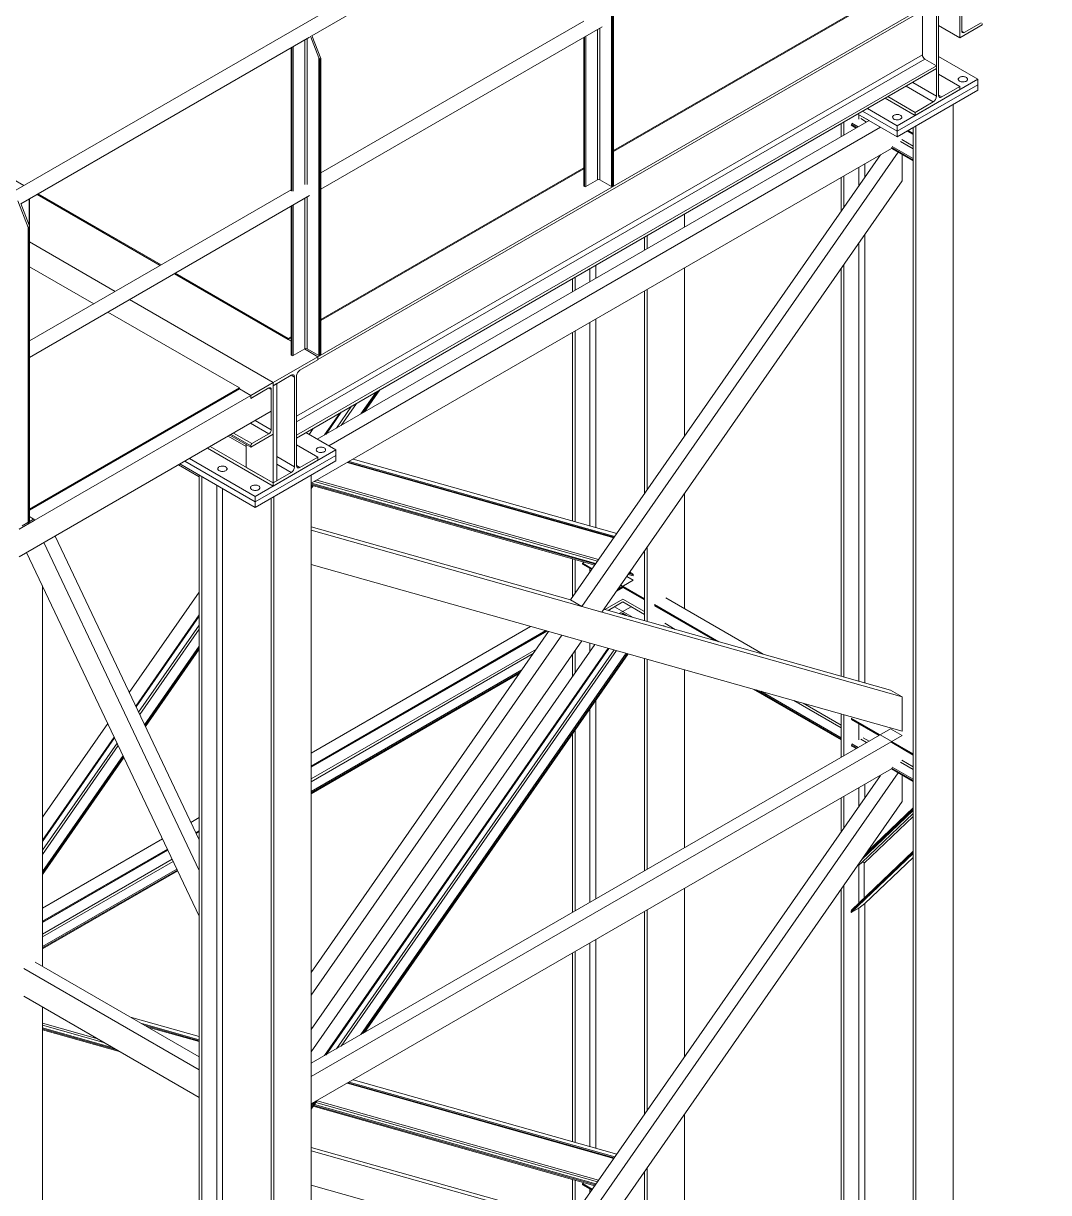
# Model space of a CAD drawing. Header units: millimetres. Extents: x 26816 to 90584, y 11074 to 56542.
# Drawn here: x 48745 to 51173, y 33464 to 36233 of the extents above; entities that cross this region are included whole.
import ezdxf

# ---------------------------------------------------------------- set-up
doc = ezdxf.new("R2010")
doc.units = ezdxf.units.MM
doc.layers.add('MAU_XANH', color=5, linetype='Continuous')

msp = doc.modelspace()

# ---------------------------------------------------------------- linework, layer by layer
at = {"layer": 'MAU_XANH', "linetype": 'Continuous', "lineweight": 0}
for p, q in [((51173, 37249.7), (48721.5, 35834.5)), ((49428.6, 36203.8), (50115.8, 36600.5)), ((50137.8, 36551.4), (50137.8, 35846.3)), ((50140.6, 36548.6), (50140.6, 35846.3)), ((50142.7, 36549.8), (50142.7, 35847.6)), ((50963, 36321.1), (50963, 36198.6)), ((50967.6, 36214.7), (50967.6, 36310.3)), ((50142.7, 35931.7), (50765, 36290.9)), ((50142.7, 35929.2), (50765, 36288.4)), ((50912.2, 36063.2), (50912.2, 36275.5)), ((49442.7, 35443.4), (50856.9, 36259.8)), ((49442.7, 35436.9), (50856.9, 36253.3)), ((50874.2, 36262.5), (50874.2, 36158.2)), ((50907.6, 36272.8), (50907.6, 36060.5)), ((50072, 36238.5), (49449.8, 35879.3)), ((49449.8, 35840.4), (50115.8, 36224.9)), ((50110.2, 36221.7), (50110.2, 35862.3)), ((50912.2, 36227.9), (50963, 36198.6)), ((50963, 36198.6), (51016, 36229.2)), ((51013.2, 36234.5), (50973.2, 36211.5)), ((51016, 36229.2), (51016, 36232.9)), ((48739.2, 35805.8), (49422.8, 36200.5)), ((49411.6, 36194), (49411.6, 35851.6)), ((49417.2, 36197.2), (49417.2, 35851.2)), ((49444.8, 36151.3), (49424.8, 36202.4)), ((49428.4, 36204.4), (49449.8, 36149.7)), ((50072, 36199.6), (50072, 35847.6)), ((50074.1, 36200.9), (50074.1, 35846.3)), ((50077, 36202.5), (50077, 35846.3)), ((50104.5, 36218.4), (50104.5, 35862.3)), ((50967.6, 36214.7), (50973.2, 36211.5)), ((49379.1, 36175.2), (49379.1, 35836.3)), ((49381.2, 36176.4), (49381.2, 35835.6)), ((49384, 36178.1), (49384, 35835.7)), ((49392, 35302.5), (50874.2, 36158.2)), ((49392, 35289.4), (50879.9, 36148.4)), ((49444.8, 36151.3), (49444.8, 35446.3)), ((49447.6, 36148.5), (49449.8, 36149.7)), ((49447.6, 36148.5), (49447.6, 35446.3)), ((49449.8, 36149.7), (49449.8, 35447.5)), ((50879.9, 36148.4), (50907.6, 36132.4)), ((50912.2, 36154.4), (51005.4, 36100.6)), ((49392, 35257.4), (50907.6, 36132.4)), ((49392, 35250.8), (50907.6, 36125.8)), ((50907.6, 36132.4), (50907.6, 36125.8)), ((50963, 36083.5), (50912.2, 36112.8)), ((50432.6, 36096.6), (50434.8, 36097.8)), ((51005.4, 36100.6), (50814.5, 35990.4)), ((51005.4, 36087.5), (50814.5, 35977.3)), ((50899.9, 36047), (50835.5, 36084.2)), ((50907.6, 36060.5), (50851.1, 36093.2)), ((50963, 36083.5), (50920, 36058.7)), ((50963, 36076.1), (50963, 36083.5)), ((51005.4, 36087.5), (51005.4, 36100.6)), ((51005.4, 36087.5), (51005.4, 36074.5)), ((50856.9, 36014.9), (50786.2, 36055.7)), ((50856.9, 36022.2), (50792.6, 36059.4)), ((51005.4, 36074.5), (50814.5, 35964.3)), ((50856.9, 36014.9), (50963, 36076.1)), ((50920, 36058.7), (50912.2, 36063.2)), ((50814.5, 35990.4), (50743.8, 36031.2)), ((50899.9, 36047), (50856.9, 36022.2)), ((50947.1, 32946.1), (50947.1, 36040.8)), ((50748, 36002.6), (49441.3, 35248.3)), ((50688.3, 35968.1), (50688.3, 35999.2)), ((50814.5, 35964.3), (50721.1, 36018.2)), ((50723.3, 36005.9), (50723.3, 36016.9)), ((50742.1, 35999.2), (50728, 36007.4)), ((50814.5, 35977.3), (50732.4, 36024.7)), ((50747.8, 36002.5), (50734.1, 36010.4)), ((50856.9, 36022.2), (50856.9, 36014.9)), ((50774.9, 35987.1), (49468.2, 35232.8)), ((50681.9, 35964.5), (50681.9, 35995.5)), ((50719.4, 35986.1), (50705.6, 35994)), ((50717.6, 35985.1), (50705.6, 35992)), ((50722.2, 35987.7), (50707, 35996.5)), ((50814.5, 35977.3), (50814.5, 35990.4)), ((50814.5, 35977.3), (50814.5, 35964.3)), ((50838.3, 35978), (50852.3, 35969.9)), ((50852.3, 35970.6), (50838.9, 35978.3)), ((50852.3, 35972.6), (50840.6, 35979.4)), ((50852.3, 32898.8), (50852.3, 35986.1)), ((50858.7, 32895.1), (50858.7, 35989.8)), ((50852.3, 35935.6), (50822.4, 35952.9)), ((50852.3, 35942.2), (50825.2, 35957.8)), ((50801, 35936.9), (49426.8, 35143.6)), ((50774.6, 35921.6), (50040.9, 34867.6)), ((50816.6, 35927.9), (50067.8, 34852.1)), ((50852.3, 35909.3), (50801, 35938.9)), ((50852.3, 35907.3), (50801, 35936.9)), ((50852.3, 35912.6), (50802.5, 35941.4)), ((50825.8, 35922.6), (50825.8, 35859.7)), ((49449.8, 35531.6), (50072, 35890.8)), ((49449.8, 35529.2), (50072, 35888.4)), ((50061.4, 35882.3), (50072, 35888.4)), ((50723.3, 35847.9), (50723.3, 35892)), ((50737.4, 35868.2), (50737.4, 35900.2)), ((48721.5, 35863.3), (48746.4, 35848.9)), ((50077, 35846.3), (50104.5, 35862.3)), ((50110.2, 35862.3), (50137.8, 35846.3)), ((50825.8, 35859.7), (50115.2, 34838.7)), ((50681.9, 35788.5), (50681.9, 35868.1)), ((50688.3, 35797.6), (50688.3, 35871.8)), ((49379.1, 35838.5), (48759.5, 35480.8)), ((50072, 35847.6), (50074.1, 35846.3)), ((50140.6, 35846.3), (50142.7, 35847.6)), ((48732.1, 35813), (48756.8, 35749.7)), ((48738.9, 35806.4), (48758.9, 35755.4)), ((48758.9, 35817.2), (48758.9, 35755.4)), ((48759.5, 35441.9), (49422.8, 35824.9)), ((48759.5, 35752.6), (48759.5, 35817.5)), ((49068.7, 35659.3), (48777.1, 35827.7)), ((48778, 35828.2), (49069.1, 35659.6)), ((48780.1, 35829.4), (49071.3, 35660.8)), ((48787.4, 35821.7), (48788.3, 35822.2)), ((48794.5, 35817.6), (48795.3, 35818.1)), ((48807.4, 35810.2), (48808.2, 35810.7)), ((48811.6, 35807.8), (48812.4, 35808.2)), ((49411.6, 35818.4), (49411.6, 35462.2)), ((49417.2, 35821.6), (49417.2, 35462.2)), ((49379.1, 35799.6), (49379.1, 35447.5)), ((49381.2, 35800.8), (49381.2, 35446.3)), ((49384, 35802.5), (49384, 35446.3)), ((50310.7, 35750.2), (50310.7, 35781.2)), ((48756.8, 35749.7), (48758.9, 35750.9)), ((48756.8, 35749.7), (48756.8, 35047.5)), ((48758.9, 35750.9), (48758.9, 35048.7)), ((48759.5, 35053.6), (48759.5, 35752.6)), ((50215.9, 35695.5), (50215.9, 35726.5)), ((50222.3, 35699.1), (50222.3, 35730.2)), ((50737.4, 34671.1), (50737.4, 35732.7)), ((48962.6, 35598.1), (48759.5, 35715.4)), ((48975.2, 35714), (48974.6, 35713.6)), ((49002, 35698.4), (49001.5, 35698.1)), ((49003.8, 35697.4), (49003.3, 35697.1)), ((49003.9, 35696.8), (49004.4, 35697.1)), ((50723.3, 34675.1), (50723.3, 35712.4)), ((49028.4, 35683.2), (49027.9, 35682.9)), ((49034, 35679.9), (49033.5, 35679.6)), ((49054, 35668.4), (49053.5, 35668.1)), ((49056.8, 35666.8), (49056.3, 35666.5)), ((49058.5, 35665.7), (49058.1, 35665.5)), ((49725.5, 35688.4), (49727.7, 35689.6)), ((48911.7, 35568.7), (48759.5, 35656.6)), ((49379.1, 35480.2), (49102.4, 35639.9)), ((49102.8, 35640.1), (49372, 35484.3)), ((49104.9, 35641.3), (49372, 35486.7)), ((50086.9, 35621), (50086.9, 35652)), ((50101, 35629.1), (50101, 35660.2)), ((50310.7, 35255.1), (50310.7, 35653.8)), ((50681.9, 34686.8), (50681.9, 35652.9)), ((50688.3, 34685), (50688.3, 35662.1)), ((50045.5, 35597.1), (50045.5, 35628.1)), ((50051.9, 35600.8), (50051.9, 35631.8)), ((50215.9, 35119), (50215.9, 35599.1)), ((50222.3, 35128.2), (50222.3, 35602.8)), ((49336.6, 35382.2), (48996.3, 35578.7)), ((49256.7, 35369.6), (48945.4, 35549.3)), ((50101, 35038.5), (50101, 35532.8)), ((50045.5, 35054.2), (50045.5, 35500.7)), ((50051.9, 35052.4), (50051.9, 35504.4)), ((50086.9, 35042.5), (50086.9, 35524.6)), ((49372, 35486.7), (49379.1, 35490.8)), ((49372, 35484.3), (49379.1, 35488.3)), ((49372, 35486.7), (49372, 35484.3)), ((49379.1, 35480.2), (49372, 35484.3)), ((49379.1, 35447.5), (49381.2, 35446.3)), ((49384, 35446.3), (49411.6, 35462.2)), ((49442.7, 35443.4), (49410.9, 35461.8)), ((49417.2, 35462.2), (49444.8, 35446.3)), ((49447.6, 35446.3), (49449.8, 35447.5)), ((49442.7, 35443.4), (49336.6, 35382.2)), ((49399.7, 35411.3), (49442.7, 35436.1)), ((49442.7, 35436.1), (49442.7, 35443.4)), ((49442.7, 35436.9), (49442.7, 35443.4)), ((49336.6, 35374.9), (49379.6, 35399.7)), ((49387.4, 35395.2), (49379.6, 35399.7)), ((49387.4, 35395.2), (49387.4, 35182.9)), ((49392, 35185.5), (49392, 35397.8)), ((48759.5, 35082.5), (49256.7, 35369.6)), ((48759.5, 35080.1), (49256.7, 35367.1)), ((49256.7, 35369.6), (49256.7, 35367.1)), ((49256.7, 35367.1), (49283.6, 35351.6)), ((49283.6, 35351.6), (49336.6, 35382.2)), ((49283.6, 35344.7), (49326.4, 35369.4)), ((49326.4, 35369.4), (49286.4, 35346.3)), ((49332, 35366.1), (49326.4, 35369.4)), ((49332, 35270.5), (49332, 35366.1)), ((49332, 35366.1), (49332, 35314.2)), ((49336.6, 35382.2), (49336.6, 35374.9)), ((49336.6, 35382.2), (49336.6, 35259.7)), ((49345.1, 35379.8), (49336.6, 35374.9)), ((49336.6, 35144.6), (49336.6, 35374.9)), ((49345.1, 35149.5), (49345.1, 35379.8)), ((49586.2, 35363), (49550, 35311.1)), ((49589.1, 35364.7), (49553, 35312.8)), ((48735.6, 35035.2), (49283.6, 35351.6)), ((49283.6, 35347.9), (49283.6, 35351.6)), ((49283.6, 35351.6), (49283.6, 35344.7)), ((49283.6, 35346.6), (49284.4, 35346.1)), ((49580.5, 35359.7), (49544.4, 35307.8)), ((48735.6, 34969.9), (49332, 35314.2)), ((49494.4, 35310), (49458.3, 35258.1)), ((49497.3, 35311.7), (49461.2, 35259.8)), ((49462, 35260.2), (49498.1, 35312.1)), ((49522.4, 35326.1), (49486.3, 35274.2)), ((49533.8, 35332.7), (49497.6, 35280.8)), ((49282.9, 35285.9), (49326.4, 35260.8)), ((49294.2, 35292.4), (49332, 35270.5)), ((49273, 35230.9), (49230.4, 35255.5)), ((49234.1, 35257.7), (49283.6, 35229.1)), ((49237.3, 35259.5), (49283.6, 35232.8)), ((49242.9, 35262.8), (49286.4, 35237.7)), ((49336.6, 35259.7), (49283.6, 35229.1)), ((49286.4, 35237.7), (49326.4, 35260.8)), ((49392, 35250.8), (49392, 35257.4)), ((49414.4, 35263.8), (49485.1, 35223)), ((49431.4, 35273.6), (49421.7, 35259.6)), ((49336.6, 35137.2), (49181, 35227.1)), ((49336.6, 35144.6), (49187.4, 35230.7)), ((49273, 35235.2), (49273, 35181.3)), ((49283.6, 35229.1), (49283.6, 35232.8)), ((49485.1, 35223), (49294.2, 35112.8)), ((49442.7, 35205.8), (49392, 35235.1)), ((49485.1, 35209.9), (49485.1, 35223)), ((48982.7, 35208.9), (48984.8, 35210.2)), ((49294.2, 35099.7), (49127.3, 35196)), ((49294.2, 35112.8), (49138.6, 35202.6)), ((49485.1, 35209.9), (49294.2, 35099.7)), ((49485.1, 35196.8), (49294.2, 35086.6)), ((49336.6, 35137.2), (49442.7, 35198.5)), ((49387.4, 35182.9), (49345.1, 35207.3)), ((49442.7, 35205.8), (49399.7, 35181)), ((49442.7, 35198.5), (49442.7, 35205.8)), ((49485.1, 35209.9), (49485.1, 35196.8)), ((50145.6, 35018), (49516.6, 35195.4)), ((50150.2, 35024.6), (49525.9, 35200.7)), ((49161.6, 35159.1), (49112.4, 35187.5)), ((49294.2, 35086.6), (49116, 35189.5)), ((49273, 35181.3), (49336.6, 35144.6)), ((49379.6, 35169.4), (49336.6, 35144.6)), ((49379.6, 35169.4), (49345.1, 35189.3)), ((49399.7, 35181), (49392, 35185.5)), ((49511.7, 35192.6), (50143.2, 35014.5)), ((50144.1, 35015.9), (49513.7, 35193.7)), ((49161.6, 32119.5), (49161.6, 35163.2)), ((49168, 32115.8), (49168, 35159.5)), ((49345.1, 35149.5), (49336.6, 35144.6)), ((49336.6, 35144.6), (49336.6, 35137.2)), ((49426.8, 32068.5), (49426.8, 35163.2)), ((50099.7, 34952.1), (49426.8, 35141.9)), ((50101.1, 34954.1), (49427.7, 35144.1)), ((50104.6, 34959), (49434.5, 35148)), ((50107.4, 34963.1), (49440.2, 35151.3)), ((49203, 32136), (49203, 35139.3)), ((49217.1, 32136), (49217.1, 35131.1)), ((49294.2, 35099.7), (49294.2, 35112.8)), ((49338.4, 32017.4), (49338.4, 35112.1)), ((50098.2, 34949.9), (49426.8, 35139.3)), ((49427.1, 35139.3), (49426.8, 35138.9)), ((49429.9, 35138.5), (49426.8, 35134)), ((49431.4, 35138), (49426.8, 35131.4)), ((49431.4, 35138), (49429.9, 35138.5)), ((50310.7, 34846.6), (50310.7, 35119.6)), ((49294.2, 35099.7), (49294.2, 35086.6)), ((49332, 32021.1), (49332, 35108.5)), ((48742, 35043), (48769.5, 35058.9)), ((48770.5, 35059), (48759.5, 35065.4)), ((48759.5, 35064.7), (48769.5, 35058.9)), ((48770.9, 35058.1), (48770.9, 35055.6)), ((48770.9, 35055.6), (48735.6, 35035.2)), ((48756.8, 35047.5), (48758.9, 35048.7)), ((50040.9, 34867.6), (49426.8, 35040.8)), ((50825.8, 34638.3), (49426.8, 35032.9)), ((49161.6, 34227), (48793.3, 35003.2)), ((49161.6, 34299.2), (48820.2, 35018.7)), ((49161.6, 34118.6), (48752.9, 34979.9)), ((50215.9, 34818.2), (50215.9, 34983.5)), ((50222.3, 34816.4), (50222.3, 34992.6)), ((50825.8, 34556.8), (49426.8, 34951.5)), ((50045.5, 34874.2), (50045.5, 34964.8)), ((50051.9, 34883.3), (50051.9, 34963)), ((50069.2, 34954.9), (50072.9, 34957.1)), ((50092.4, 34941.5), (50069.2, 34954.9)), ((50069.2, 34952.9), (50069.2, 34954.9)), ((50091.4, 34940.1), (50069.2, 34952.9)), ((50069.6, 34952), (50091, 34939.6)), ((50086.9, 34933.6), (50086.9, 34942)), ((50189.4, 34914.1), (50173.9, 34923.1)), ((50189.4, 34924.2), (50177.1, 34927.7)), ((50189.4, 34926.8), (50178.6, 34929.8)), ((50188, 34929.6), (50180, 34931.9)), ((50188, 34929.6), (50181.2, 34933.6)), ((50189.4, 34924.2), (50189.4, 34926.8)), ((48790.4, 33999.9), (48790.4, 34900.9)), ((50149.9, 34888.6), (50164.7, 34897.1)), ((50164.7, 34897.8), (50150.6, 34889.7)), ((50189.4, 34914.1), (50153, 34893.1)), ((50215.9, 34870.2), (50159.7, 34902.7)), ((50215.9, 34868.2), (50164.7, 34897.8)), ((50164.7, 34897.1), (50215.9, 34867.5)), ((49161.6, 34886), (48996, 34648.1)), ((50067.8, 34852.1), (50040.9, 34867.6)), ((50164.7, 34869.4), (50122, 34844.7)), ((50164.7, 34862.8), (50129.6, 34842.6)), ((50215.9, 34839.8), (50164.7, 34869.4)), ((50215.9, 34833.2), (50164.7, 34862.8)), ((50497.2, 34738.9), (50266.5, 34872.1)), ((50115.2, 34838.7), (50067.8, 34852.1)), ((50798.9, 34653.8), (50119.8, 34845.3)), ((50188.8, 34825.9), (50144.7, 34851.3)), ((50184.6, 34851.3), (50156.4, 34835)), ((50164.7, 34836.5), (50160.2, 34834)), ((50177.7, 34829), (50164.7, 34836.5)), ((50392.1, 34768.5), (50239.6, 34856.6)), ((50385.2, 34770.5), (50239.6, 34854.5)), ((50240, 34853.6), (50382.9, 34771.1)), ((49161.6, 34831.9), (49011.3, 34616)), ((49161.6, 34829.4), (49012, 34614.4)), ((49012.2, 34614.1), (49161.6, 34828.7)), ((49161.6, 34807.8), (49018.1, 34601.6)), ((50164.7, 34834.5), (50162.5, 34833.3)), ((50170.8, 34830.9), (50164.7, 34834.5)), ((50288.9, 34797.6), (50263.8, 34812.1)), ((49161.6, 34798.1), (49020.9, 34595.8)), ((49946.4, 34804.9), (49426.8, 34504.9)), ((49982.5, 34794.7), (49426.8, 34473.9)), ((49984.9, 34794), (49426.8, 34471.8)), ((49426.8, 34471.2), (49985.7, 34793.8)), ((49988.9, 34792.9), (49426.8, 33985.3)), ((50020.4, 34784), (49426.8, 33931.2)), ((50067.8, 34770.7), (50020.4, 34784)), ((50266.8, 34803.9), (50261, 34807.2)), ((49161.6, 34757.9), (49032.2, 34572)), ((49161.6, 34753), (49033.6, 34569.1)), ((50067.8, 34770.7), (49426.8, 33849.8)), ((49426.8, 33797.2), (50098.4, 34762)), ((49458.3, 33788.3), (50129.9, 34753.1)), ((49461.2, 33790), (50131.3, 34752.7)), ((49462, 33790.4), (50131.7, 34752.6)), ((50086.9, 34745.5), (50086.9, 34765.3)), ((49161.6, 34750.5), (49034.3, 34567.5)), ((49959.9, 34751.1), (49426.8, 34443.4)), ((49952.3, 34740.2), (49426.8, 34436.9)), ((49486.3, 33804.5), (50143.9, 34749.2)), ((49497.6, 33811), (50149.5, 34747.6)), ((49544.4, 33838), (50172.9, 34741)), ((49550, 33841.3), (50175.7, 34740.2)), ((49553, 33843), (50177.2, 34739.8)), ((50045.5, 34686.1), (50045.5, 34738.7)), ((50051.9, 34695.2), (50051.9, 34747.8)), ((50215.9, 34225.7), (50215.9, 34728.9)), ((50222.3, 34229.4), (50222.3, 34727.1)), ((49925.5, 34701.7), (49426.8, 34413.9)), ((50310.7, 34280.4), (50310.7, 34702.1)), ((49921.7, 34696.3), (49426.8, 34410.6)), ((49919.3, 34692.9), (49426.8, 34408.5)), ((50681.9, 34535.9), (50473.5, 34656.2)), ((50681.9, 34537.9), (50480.4, 34654.3)), ((50681.9, 34541.2), (50491.5, 34651.1)), ((50798.9, 34653.8), (50825.8, 34638.3)), ((50101, 34159.3), (50101, 34630.3)), ((50681.9, 34564.2), (50569.5, 34629.1)), ((50681.9, 34570.8), (50591.6, 34622.9)), ((50825.8, 34638.3), (50825.8, 34556.8)), ((50086.9, 34151.2), (50086.9, 34610)), ((50681.9, 34494.7), (50681.9, 34597.4)), ((50688.3, 34498.4), (50688.3, 34595.6)), ((50852.3, 34502.9), (50705.6, 34587.6)), ((48945.1, 34574.9), (48790.4, 34352.7)), ((50798.9, 34562.2), (49426.8, 33770.1)), ((50051.9, 34131), (50051.9, 34559.7)), ((50772.4, 34546.9), (50705.6, 34585.5)), ((50706, 34584.6), (50771.8, 34546.6)), ((50723.3, 34536.1), (50723.3, 34574.6)), ((50798.9, 34562.2), (50825.8, 34546.7)), ((48960.4, 34542.8), (48790.4, 34298.6)), ((48961.1, 34541.2), (48790.4, 34296)), ((48790.4, 34295.4), (48961.3, 34540.9)), ((50825.8, 34546.7), (49426.8, 33739.1)), ((50045.5, 34127.3), (50045.5, 34550.5)), ((50742.1, 34529.5), (50728, 34537.6)), ((50747.8, 34532.7), (50734.1, 34540.7)), ((50852.3, 34500.8), (50801, 34530.4)), ((48967.1, 34528.4), (48790.4, 34274.5)), ((48969.9, 34522.6), (48790.4, 34264.7)), ((50719.4, 34516.3), (50705.6, 34524.3)), ((50717.6, 34515.3), (50705.6, 34522.2)), ((50722.2, 34518), (50707, 34526.7)), ((50801.5, 34529.5), (50852.3, 34500.1)), ((48981.2, 34498.8), (48790.4, 34224.6)), ((48982.6, 34495.9), (48790.4, 34219.7)), ((48983.3, 34494.3), (48790.4, 34217.2)), ((50852.3, 34465.9), (50822.4, 34483.1)), ((50852.3, 34472.4), (50825.2, 34488)), ((50801, 34467.1), (49426.8, 33673.8)), ((49426.8, 32461.4), (50816.6, 34458.1)), ((50040.9, 33397.8), (50774.6, 34451.8)), ((50852.3, 34439.6), (50801, 34469.2)), ((50852.3, 34437.5), (50801, 34467.1)), ((50852.3, 34442.8), (50802.5, 34471.6)), ((50825.8, 34452.8), (50825.8, 34389.9)), ((50723.3, 34378.1), (50723.3, 34422.2)), ((50737.4, 34398.4), (50737.4, 34430.4)), ((50681.9, 34318.7), (50681.9, 34398.3)), ((50688.3, 34327.8), (50688.3, 34402)), ((49426.8, 32380), (50825.8, 34389.9)), ((50730, 34252.2), (50852.3, 34368.8)), ((50736.7, 34261.8), (50852.3, 34372)), ((50743.7, 34271.9), (50852.3, 34375.4)), ((49161.6, 34351.8), (49142, 34340.5)), ((50730.6, 34245.3), (50852.3, 34361.3)), ((50736.3, 34244.2), (50852.3, 34354.8)), ((49161.6, 34320.8), (49153.6, 34316.1)), ((49161.6, 34318.8), (49154.3, 34314.5)), ((49154.6, 34314), (49161.6, 34318.1)), ((49074.8, 34301.7), (48790.4, 34137.5)), ((49086.3, 34277.3), (48790.4, 34106.5)), ((49087.1, 34275.7), (48790.4, 34104.4)), ((48790.4, 34103.8), (49087.3, 34275.2)), ((50705.6, 34130.6), (50852.3, 34270.4)), ((50705.6, 34127.2), (50852.3, 34267)), ((50852.3, 34272.6), (50706.7, 34133.9)), ((50737.4, 34148.2), (50852.3, 34257.7)), ((49097.7, 34253.4), (48790.4, 34076)), ((49100.1, 34248.3), (48790.4, 34069.5)), ((49108.7, 34230.2), (48790.4, 34046.5)), ((49109.9, 34227.6), (48790.4, 34043.2)), ((49110.6, 34226), (48790.4, 34041.2)), ((50719.9, 34237.8), (50723.3, 34239.7)), ((50730.6, 34245.3), (50723.3, 34239.7)), ((50723.3, 34149.6), (50723.3, 34239.7)), ((50736.3, 34162), (50736.3, 34244.2)), ((50310.7, 33785.4), (50310.7, 34184)), ((50681.9, 33217), (50681.9, 34183.2)), ((50688.3, 33215.2), (50688.3, 34192.3)), ((50737.4, 34148.2), (50723.3, 34137.4)), ((50737.4, 33201.4), (50737.4, 34148.2)), ((50215.9, 33649.2), (50215.9, 34129.3)), ((50222.3, 33658.4), (50222.3, 34133)), ((50705.6, 34127.2), (50723.3, 34137.4)), ((50705.6, 34130.6), (50705.6, 34127.2)), ((50723.3, 33205.3), (50723.3, 34137.4)), ((50101, 33568.7), (50101, 34063)), ((50051.9, 33582.6), (50051.9, 34034.6)), ((50086.9, 33572.7), (50086.9, 34054.8)), ((49161.6, 33785.6), (48773.1, 34009.9)), ((50045.5, 33584.4), (50045.5, 34031)), ((49161.6, 33754.6), (48746.2, 33994.4)), ((49161.6, 33689.3), (48746.2, 33929.1)), ((48790.4, 32530.2), (48790.4, 33903.6)), ((49161.6, 33833.7), (48998.8, 33879.6)), ((48921.6, 33827.8), (48790.4, 33864.9)), ((48938.2, 33818.2), (48790.4, 33860)), ((48958.2, 33806.7), (48790.4, 33854.1)), ((48966.5, 33801.9), (48790.4, 33851.6)), ((48975.1, 33797), (48790.4, 33849.1)), ((49161.6, 33825.8), (49025.6, 33864.1)), ((49161.6, 33823.2), (49034.3, 33859.2)), ((49039.9, 33855.9), (49161.6, 33821.6)), ((50150.2, 33554.9), (49525.9, 33731)), ((49511.7, 33722.8), (50143.2, 33544.7)), ((50144.1, 33546.1), (49513.7, 33723.9)), ((50145.6, 33548.2), (49516.6, 33725.6)), ((49426.8, 33661.7), (49440.9, 33681.9)), ((49426.8, 33664.2), (49437.9, 33680.2)), ((49426.8, 33669.1), (49432.2, 33676.9)), ((50101.1, 33484.3), (49434.3, 33672.4)), ((50104.6, 33489.3), (49437.7, 33677.4)), ((50107.4, 33493.4), (49440.6, 33681.5)), ((49431.4, 33668.3), (49432.9, 33670.4)), ((50098.2, 33480.2), (49431.4, 33668.3)), ((50099.7, 33482.3), (49432.9, 33670.4)), ((50310.7, 33376.8), (50310.7, 33649.8)), ((50040.9, 33397.8), (49426.8, 33571)), ((50067.8, 33382.3), (49426.8, 33563.1)), ((50215.9, 33348.5), (50215.9, 33513.7)), ((50222.3, 33346.7), (50222.3, 33522.8)), ((50020.4, 33314.2), (49426.8, 33481.7)), ((50045.5, 33404.4), (50045.5, 33495)), ((50051.9, 33413.6), (50051.9, 33493.2)), ((50069.2, 33485.2), (50072.9, 33487.3)), ((50092.4, 33471.8), (50069.2, 33485.2)), ((50069.2, 33483.1), (50069.2, 33485.2)), ((50091.4, 33470.3), (50069.2, 33483.1)), ((50069.6, 33482.2), (50091, 33469.8)), ((50086.9, 33463.8), (50086.9, 33472.2))]:
    msp.add_line(p, q, dxfattribs=at)
at = {"layer": 'MAU_XANH', "linetype": 'Continuous', "lineweight": 0, "flags": 128}
for points in [[(50962.3, 36096.1), (50961, 36097), (50960, 36098), (50959.4, 36099.1), (50959.1, 36100.2), (50959.1, 36101.3), (50959.5, 36102.4), (50960.2, 36103.5), (50961.3, 36104.5), (50962.6, 36105.3), (50964.2, 36106), (50966, 36106.5), (50967.8, 36106.8), (50969.8, 36107), (50971.8, 36106.9), (50973.7, 36106.6), (50975.5, 36106.1), (50977.1, 36105.5), (50978.5, 36104.7), (50979.6, 36103.7), (50980.4, 36102.7), (50980.9, 36101.6), (50981, 36100.5), (50980.8, 36099.3), (50980.3, 36098.2), (50979.4, 36097.2), (50978.2, 36096.3), (50976.7, 36095.6), (50975, 36095), (50973.2, 36094.5), (50971.3, 36094.3), (50969.3, 36094.3), (50967.4, 36094.5), (50965.5, 36094.8), (50963.8, 36095.4), (50962.3, 36096.1)], [(50920, 36058.7), (50918.5, 36058), (50917, 36057.6), (50915.7, 36057.7), (50914.5, 36058.1), (50913.6, 36058.9), (50912.8, 36060.1), (50912.4, 36061.5), (50912.2, 36063.2)], [(50806.7, 36006.3), (50805.4, 36007.2), (50804.5, 36008.2), (50803.8, 36009.3), (50803.5, 36010.4), (50803.6, 36011.5), (50803.9, 36012.6), (50804.7, 36013.7), (50805.7, 36014.7), (50807.1, 36015.5), (50808.6, 36016.2), (50810.4, 36016.7), (50812.3, 36017), (50814.2, 36017.2), (50816.2, 36017.1), (50818.1, 36016.8), (50819.9, 36016.3), (50821.5, 36015.7), (50822.9, 36014.9), (50824.1, 36013.9), (50824.9, 36012.9), (50825.3, 36011.8), (50825.5, 36010.7), (50825.3, 36009.5), (50824.7, 36008.4), (50823.8, 36007.4), (50822.6, 36006.5), (50821.1, 36005.8), (50819.5, 36005.1), (50817.6, 36004.7), (50815.7, 36004.5), (50813.7, 36004.5), (50811.8, 36004.6), (50809.9, 36005), (50808.2, 36005.6), (50806.7, 36006.3)], [(49379.6, 35399.7), (49381.1, 35400.4), (49382.6, 35400.7), (49383.9, 35400.6), (49385.1, 35400.2), (49386.1, 35399.4), (49386.8, 35398.3), (49387.2, 35396.8), (49387.4, 35395.2)], [(49457.5, 35227.5), (49458.8, 35226.6), (49459.8, 35225.6), (49460.4, 35224.5), (49460.7, 35223.4), (49460.7, 35222.3), (49460.3, 35221.1), (49459.6, 35220.1), (49458.5, 35219.1), (49457.2, 35218.3), (49455.6, 35217.6), (49453.9, 35217.1), (49452, 35216.8), (49450, 35216.6), (49448, 35216.7), (49446.1, 35217), (49444.3, 35217.4), (49442.7, 35218.1), (49441.3, 35218.9), (49440.2, 35219.8), (49439.4, 35220.9), (49438.9, 35222), (49438.8, 35223.1), (49439, 35224.2), (49439.6, 35225.3), (49440.5, 35226.3), (49441.6, 35227.3), (49443.1, 35228), (49444.8, 35228.6), (49446.6, 35229.1), (49448.5, 35229.3), (49450.5, 35229.3), (49452.5, 35229.1), (49454.3, 35228.8), (49456, 35228.2), (49457.5, 35227.5)], [(49224.2, 35182.6), (49225.5, 35181.7), (49226.4, 35180.7), (49227.1, 35179.6), (49227.4, 35178.5), (49227.4, 35177.4), (49227, 35176.2), (49226.2, 35175.2), (49225.2, 35174.2), (49223.8, 35173.4), (49222.3, 35172.7), (49220.5, 35172.2), (49218.6, 35171.8), (49216.7, 35171.7), (49214.7, 35171.8), (49212.8, 35172.1), (49211, 35172.5), (49209.4, 35173.2), (49208, 35174), (49206.9, 35174.9), (49206, 35176), (49205.6, 35177.1), (49205.4, 35178.2), (49205.6, 35179.3), (49206.2, 35180.4), (49207.1, 35181.4), (49208.3, 35182.4), (49209.8, 35183.1), (49211.4, 35183.7), (49213.3, 35184.2), (49215.2, 35184.4), (49217.2, 35184.4), (49219.1, 35184.2), (49221, 35183.9), (49222.7, 35183.3), (49224.2, 35182.6)], [(49399.7, 35181), (49398.2, 35180.3), (49396.8, 35180), (49395.4, 35180), (49394.2, 35180.5), (49393.3, 35181.3), (49392.6, 35182.4), (49392.1, 35183.9), (49392, 35185.5)], [(49302, 35137.7), (49303.2, 35136.8), (49304.2, 35135.8), (49304.9, 35134.7), (49305.2, 35133.6), (49305.1, 35132.5), (49304.7, 35131.3), (49304, 35130.3), (49303, 35129.3), (49301.6, 35128.5), (49300.1, 35127.8), (49298.3, 35127.3), (49296.4, 35126.9), (49294.5, 35126.8), (49292.5, 35126.9), (49290.6, 35127.2), (49288.8, 35127.6), (49287.2, 35128.3), (49285.8, 35129.1), (49284.6, 35130), (49283.8, 35131.1), (49283.3, 35132.2), (49283.2, 35133.3), (49283.4, 35134.4), (49284, 35135.5), (49284.9, 35136.5), (49286.1, 35137.5), (49287.5, 35138.2), (49289.2, 35138.8), (49291, 35139.2), (49293, 35139.5), (49294.9, 35139.5), (49296.9, 35139.3), (49298.8, 35138.9), (49300.5, 35138.4), (49302, 35137.7)]]:
    msp.add_lwpolyline(points, dxfattribs=at)
at = {"layer": 'MAU_XANH', "linetype": 'Continuous', "lineweight": 0}
for centre, radius, start, end in [((50971, 36214.2), 3.49, 170.786, 309.2033), ((50886.5, 36158.7), 12.3, 182.6055, 237.3945), ((50890.8, 36061.3), 16.9, 302.6055, 357.3945), ((50107.4, 35856.8), 6.15, 62.6097, 117.3903), ((50075.6, 35849.1), 3.07, 242.6097, 297.3903), ((50139.2, 35849.1), 3.07, 242.6097, 297.3903), ((49382.6, 35449), 3.07, 242.6097, 297.3903), ((49414.4, 35456.8), 6.15, 62.6097, 117.3903), ((49446.2, 35449), 3.07, 242.6097, 297.3903), ((49408.8, 35397.1), 16.9, 122.6055, 177.3945), ((49328.6, 35366.6), 3.49, 350.786, 129.2033), ((49285.3, 35347.6), 1.75, 170.786, 309.2033), ((49319.8, 35271.1), 12.3, 302.6055, 357.3945), ((49289.7, 35232.5), 6.15, 122.6055, 177.3945), ((49370.5, 35183.6), 16.9, 302.6055, 357.3945), ((48770.1, 35058.2), 0.873, 350.786, 129.2033), ((50070.2, 34952.8), 0.986, 173.7012, 234.9867), ((50070.2, 33483), 0.986, 173.7012, 234.9867)]:
    msp.add_arc(centre, radius, start, end, dxfattribs=at)
for centre, major_axis, ratio, start_param, end_param in [((49446.2, 36152.1), (-1.3, 3.67), 0.413809, 1.646931, 3.217728), ((48757.5, 35754.5), (-1.3, 3.67), 0.413809, 3.217728, 4.788524), ((50188, 34927.6), (-0.77, 2.15), 0.551091, 4.136122, 5.706918), ((50730.6, 34239.9), (4.76, 6.57), 0.465842, 5.711092, 7.281888), ((50707, 34131.4), (0.52, 2.82), 0.465842, 0.572094, 1.949416)]:
    msp.add_ellipse(centre, major_axis=major_axis, ratio=ratio, start_param=start_param, end_param=end_param, dxfattribs=at)

doc.saveas('drawing.dxf')
